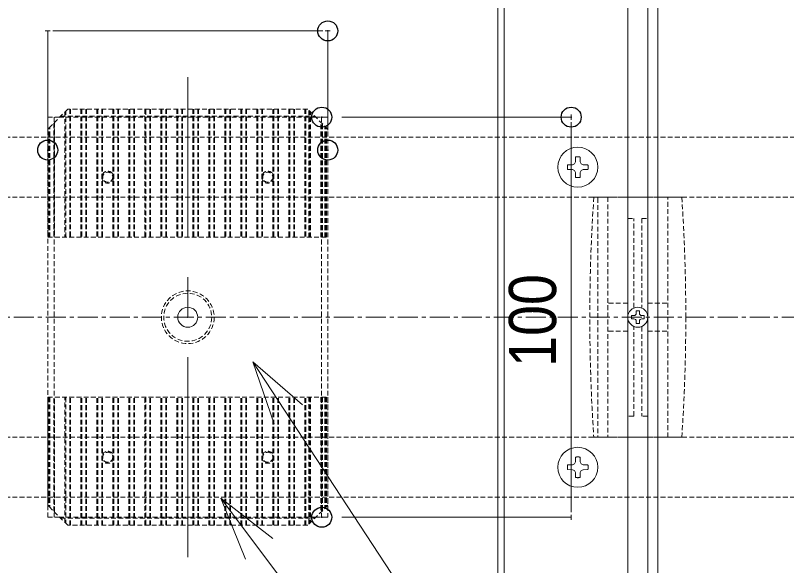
# Model space of a CAD drawing. Units: millimetres, scale not verified. Extents: x -4131 to 4169, y -981 to 998.
# Drawn here: x -3564.8 to -3372, y -8.7 to 128.8 of the extents above; entities that cross this region are included whole.
import ezdxf
from ezdxf.enums import TextEntityAlignment as Align

# ---------------------------------------------------------------- set-up
doc = ezdxf.new("R2010")
doc.units = ezdxf.units.MM
doc.header["$LTSCALE"] = 10
doc.header["$PDMODE"] = 32
doc.header["$PDSIZE"] = 5
doc.linetypes.add('CHAIN1', pattern=[8, 5, -1, 1, -1])
doc.linetypes.add('DASHED1', pattern=[1.8, 1.2, -0.6])
for name, color, linetype, lineweight in [('0-1_デッキ', 7, 'Continuous', 9), ('0-2_文字', 4, 'Continuous', 9), ('0-3_寸法', 7, 'Continuous', 9), ('0-4_一般', 4, 'Continuous', 9), ('0-5_ビス', 2, 'Continuous', 9), ('0-6_0', 7, 'Continuous', 9), ('0-9_根太', 4, 'Continuous', 9), ('0-A_WQCS', 4, 'Continuous', 9), ('0-B_束', 4, 'Continuous', 9)]:
    doc.layers.add(name, color=color, linetype=linetype, lineweight=lineweight)
doc.layers.add('0-7_DEFPOINTS', color=7, linetype='Continuous')
doc.styles.add('ＭＳ Ｐゴシック', font='')
doc.styles.get('ＭＳ Ｐゴシック').set_extended_font_data('MS PGothic')

# ---------------------------------------------------------------- blocks, each defined once
blk = doc.blocks.new('グループ-77-1')
at = {"layer": '0-9_根太', "linetype": 'DASHED1'}
for p, q in [((-37009.7, 3899.7), (-31688.6, 3899.7)), ((-37009.7, 3749.7), (-31688.6, 3749.7)), ((-37009.7, 3149.7), (-31688.6, 3149.7)), ((-37009.7, 2999.7), (-31688.6, 2999.7))]:
    blk.add_line(p, q, dxfattribs=at)
at = {"layer": '0-9_根太', "linetype": 'CHAIN1'}
blk.add_line((-39948.3, 3449.7), (-31448.3, 3449.7), dxfattribs=at)
blk = doc.blocks.new('グループ-81-1')
at = {"layer": '0-5_ビス'}
for p, q in [((-33424.5, 3088.1), (-33426.9, 3083)), ((-33424.5, 3088.1), (-33424.3, 3100)), ((-33412.6, 3088.1), (-33410.2, 3083)), ((-33432, 3068.7), (-33443.9, 3068.9)), ((-33432, 3080.6), (-33426.9, 3083)), ((-33432, 3068.7), (-33426.9, 3066.4)), ((-33424.5, 3061.3), (-33426.9, 3066.4)), ((-33412.6, 3061.3), (-33410.2, 3066.4)), ((-33405.2, 3080.6), (-33410.2, 3083)), ((-33405.2, 3068.7), (-33410.2, 3066.4)), ((-33405.2, 3080.6), (-33393.2, 3080.5)), ((-33412.6, 3061.3), (-33412.8, 3049.4))]:
    blk.add_line(p, q, dxfattribs=at)
for points in [[(-33412.6, 3088.1), (-33412.8, 3100), (-33413.2, 3100.1), (-33413.5, 3100.2), (-33413.9, 3100.2), (-33414.3, 3100.3), (-33414.7, 3100.4), (-33415.1, 3100.4), (-33415.5, 3100.5), (-33415.9, 3100.5), (-33416.2, 3100.5), (-33416.6, 3100.6), (-33417, 3100.6), (-33417.4, 3100.6), (-33417.8, 3100.6), (-33418.2, 3100.6), (-33418.6, 3100.6), (-33418.9, 3100.6), (-33419.3, 3100.6), (-33419.7, 3100.6), (-33420.1, 3100.6), (-33420.5, 3100.6), (-33420.9, 3100.5), (-33421.3, 3100.5), (-33421.6, 3100.5), (-33422, 3100.4), (-33422.4, 3100.4), (-33422.8, 3100.3), (-33423.2, 3100.2), (-33423.6, 3100.2), (-33424, 3100.1), (-33424.3, 3100)], [(-33432, 3080.6), (-33443.9, 3080.5), (-33444, 3080.1), (-33444, 3079.7), (-33444.1, 3079.3), (-33444.2, 3078.9), (-33444.2, 3078.5), (-33444.3, 3078.1), (-33444.3, 3077.8), (-33444.4, 3077.4), (-33444.4, 3077), (-33444.5, 3076.6), (-33444.5, 3076.2), (-33444.5, 3075.8), (-33444.5, 3075.4), (-33444.5, 3075.1), (-33444.5, 3074.7), (-33444.5, 3074.3), (-33444.5, 3073.9), (-33444.5, 3073.5), (-33444.5, 3073.1), (-33444.5, 3072.7), (-33444.4, 3072.4), (-33444.4, 3072), (-33444.3, 3071.6), (-33444.3, 3071.2), (-33444.2, 3070.8), (-33444.2, 3070.4), (-33444.1, 3070), (-33444, 3069.7), (-33444, 3069.3), (-33443.9, 3068.9)], [(-33405.2, 3068.7), (-33393.2, 3068.9), (-33393.2, 3069.3), (-33393.1, 3069.7), (-33393, 3070), (-33392.9, 3070.4), (-33392.9, 3070.8), (-33392.8, 3071.2), (-33392.8, 3071.6), (-33392.7, 3072), (-33392.7, 3072.4), (-33392.7, 3072.7), (-33392.6, 3073.1), (-33392.6, 3073.5), (-33392.6, 3073.9), (-33392.6, 3074.3), (-33392.6, 3074.7), (-33392.6, 3075.1), (-33392.6, 3075.4), (-33392.6, 3075.8), (-33392.6, 3076.2), (-33392.7, 3076.6), (-33392.7, 3077), (-33392.7, 3077.4), (-33392.8, 3077.8), (-33392.8, 3078.1), (-33392.9, 3078.5), (-33392.9, 3078.9), (-33393, 3079.3), (-33393.1, 3079.7), (-33393.2, 3080.1), (-33393.2, 3080.5)], [(-33424.5, 3061.3), (-33424.3, 3049.4), (-33424, 3049.3), (-33423.6, 3049.2), (-33423.2, 3049.1), (-33422.8, 3049.1), (-33422.4, 3049), (-33422, 3048.9), (-33421.6, 3048.9), (-33421.3, 3048.8), (-33420.9, 3048.8), (-33420.5, 3048.8), (-33420.1, 3048.8), (-33419.7, 3048.7), (-33419.3, 3048.7), (-33418.9, 3048.7), (-33418.6, 3048.7), (-33418.2, 3048.7), (-33417.8, 3048.7), (-33417.4, 3048.7), (-33417, 3048.8), (-33416.6, 3048.8), (-33416.2, 3048.8), (-33415.9, 3048.8), (-33415.5, 3048.9), (-33415.1, 3048.9), (-33414.7, 3049), (-33414.3, 3049.1), (-33413.9, 3049.1), (-33413.5, 3049.2), (-33413.2, 3049.3), (-33412.8, 3049.4)]]:
    blk.add_lwpolyline(points, dxfattribs=at)
blk.add_circle((-33418.6, 3074.7), 50, dxfattribs=at)
blk = doc.blocks.new('グループ-82-1')
at = {"layer": '0-5_ビス'}
for p, q in [((-33424.5, 3838.1), (-33426.9, 3833)), ((-33412.6, 3838.1), (-33412.8, 3850)), ((-33412.6, 3838.1), (-33410.2, 3833)), ((-33432, 3830.6), (-33443.9, 3830.5)), ((-33432, 3830.6), (-33426.9, 3833)), ((-33432, 3818.7), (-33426.9, 3816.4)), ((-33405.2, 3830.6), (-33410.2, 3833)), ((-33405.2, 3818.7), (-33410.2, 3816.4)), ((-33405.2, 3818.7), (-33393.2, 3818.9)), ((-33424.5, 3811.3), (-33426.9, 3816.4)), ((-33424.5, 3811.3), (-33424.3, 3799.4)), ((-33412.6, 3811.3), (-33410.2, 3816.4))]:
    blk.add_line(p, q, dxfattribs=at)
for points in [[(-33424.5, 3838.1), (-33424.3, 3850), (-33424, 3850.1), (-33423.6, 3850.2), (-33423.2, 3850.2), (-33422.8, 3850.3), (-33422.4, 3850.4), (-33422, 3850.4), (-33421.6, 3850.5), (-33421.3, 3850.5), (-33420.9, 3850.5), (-33420.5, 3850.6), (-33420.1, 3850.6), (-33419.7, 3850.6), (-33419.3, 3850.6), (-33418.9, 3850.6), (-33418.6, 3850.6), (-33418.2, 3850.6), (-33417.8, 3850.6), (-33417.4, 3850.6), (-33417, 3850.6), (-33416.6, 3850.6), (-33416.2, 3850.5), (-33415.9, 3850.5), (-33415.5, 3850.5), (-33415.1, 3850.4), (-33414.7, 3850.4), (-33414.3, 3850.3), (-33413.9, 3850.2), (-33413.5, 3850.2), (-33413.2, 3850.1), (-33412.8, 3850)], [(-33432, 3818.7), (-33443.9, 3818.9), (-33444, 3819.3), (-33444, 3819.7), (-33444.1, 3820), (-33444.2, 3820.4), (-33444.2, 3820.8), (-33444.3, 3821.2), (-33444.3, 3821.6), (-33444.4, 3822), (-33444.4, 3822.4), (-33444.5, 3822.7), (-33444.5, 3823.1), (-33444.5, 3823.5), (-33444.5, 3823.9), (-33444.5, 3824.3), (-33444.5, 3824.7), (-33444.5, 3825.1), (-33444.5, 3825.4), (-33444.5, 3825.8), (-33444.5, 3826.2), (-33444.5, 3826.6), (-33444.4, 3827), (-33444.4, 3827.4), (-33444.3, 3827.8), (-33444.3, 3828.1), (-33444.2, 3828.5), (-33444.2, 3828.9), (-33444.1, 3829.3), (-33444, 3829.7), (-33444, 3830.1), (-33443.9, 3830.5)], [(-33405.2, 3830.6), (-33393.2, 3830.5), (-33393.2, 3830.1), (-33393.1, 3829.7), (-33393, 3829.3), (-33392.9, 3828.9), (-33392.9, 3828.5), (-33392.8, 3828.1), (-33392.8, 3827.8), (-33392.7, 3827.4), (-33392.7, 3827), (-33392.7, 3826.6), (-33392.6, 3826.2), (-33392.6, 3825.8), (-33392.6, 3825.4), (-33392.6, 3825.1), (-33392.6, 3824.7), (-33392.6, 3824.3), (-33392.6, 3823.9), (-33392.6, 3823.5), (-33392.6, 3823.1), (-33392.7, 3822.7), (-33392.7, 3822.4), (-33392.7, 3822), (-33392.8, 3821.6), (-33392.8, 3821.2), (-33392.9, 3820.8), (-33392.9, 3820.4), (-33393, 3820), (-33393.1, 3819.7), (-33393.2, 3819.3), (-33393.2, 3818.9)], [(-33412.6, 3811.3), (-33412.8, 3799.4), (-33413.2, 3799.3), (-33413.5, 3799.2), (-33413.9, 3799.1), (-33414.3, 3799.1), (-33414.7, 3799), (-33415.1, 3798.9), (-33415.5, 3798.9), (-33415.9, 3798.8), (-33416.2, 3798.8), (-33416.6, 3798.8), (-33417, 3798.8), (-33417.4, 3798.7), (-33417.8, 3798.7), (-33418.2, 3798.7), (-33418.6, 3798.7), (-33418.9, 3798.7), (-33419.3, 3798.7), (-33419.7, 3798.7), (-33420.1, 3798.8), (-33420.5, 3798.8), (-33420.9, 3798.8), (-33421.3, 3798.8), (-33421.6, 3798.9), (-33422, 3798.9), (-33422.4, 3799), (-33422.8, 3799.1), (-33423.2, 3799.1), (-33423.6, 3799.2), (-33424, 3799.3), (-33424.3, 3799.4)]]:
    blk.add_lwpolyline(points, dxfattribs=at)
blk.add_circle((-33418.6, 3824.7), 50, dxfattribs=at)
blk = doc.blocks.new('グループ-101-1')
at = {"layer": '0-A_WQCS'}
blk.add_line((4, -9.8), (4, -15.6), dxfattribs=at)
for points in [[(-9.8, -4), (-15.6, -4), (-15.6, 4), (-9.8, 4)], [(-4, 9.8), (-4, 15.6), (4, 15.6), (4, 9.8)], [(9.8, 4), (15.6, 4), (15.6, -4), (9.8, -4)], [(4, -15.6), (-4, -15.6), (-4, -9.8)]]:
    blk.add_lwpolyline(points, dxfattribs=at)
blk.add_circle((0, 0), 25, dxfattribs=at)
for centre, start, end in [((-9.8, 9.8), 270, 0), ((9.8, 9.8), 180, 270), ((-9.8, -9.8), 0, 90), ((9.8, -9.8), 90, 180)]:
    blk.add_arc(centre, 5.81, start, end, dxfattribs=at)
blk = doc.blocks.new('グループ-102-1')
at = {"layer": '0-A_WQCS'}
blk.add_blockref('グループ-101-1', (0, 0), dxfattribs=at)
blk = doc.blocks.new('グループ-103-1')
at = {"layer": '0-A_WQCS', "linetype": 'DASHED1'}
for p, q in [((110, 300), (-110, 300)), ((-100, 298.3), (-100, -298.3)), ((-74.9, 300), (-74.9, -300)), ((-24.9, 300), (-24.9, 7.4)), ((24.9, 7.4), (24.9, 300)), ((74.9, -300), (74.9, 300)), ((-24.9, 247.1), (-10, 247.1)), ((-10, 24), (-10, 247.1)), ((10, 247.1), (10, 24)), ((10, 247.1), (24.9, 247.1)), ((-24.9, 35), (-74.9, 35)), ((24.9, 35), (74.9, 35)), ((-24.9, -7.4), (-24.9, -300)), ((24.9, -300), (24.9, -7.4)), ((-24.9, -35), (-74.9, -35)), ((-10, -247.1), (-10, -24)), ((10, -24), (10, -247.1)), ((24.9, -35), (74.9, -35)), ((-10, -247.1), (-24.9, -247.1)), ((24.9, -247.1), (10, -247.1)), ((110, -300), (-110, -300))]:
    blk.add_line(p, q, dxfattribs=at)
at = {"layer": '0-A_WQCS'}
for p, q in [((-24.9, 300), (25.1, 300)), ((25.1, -300), (-24.9, -300))]:
    blk.add_line(p, q, dxfattribs=at)
at = {"layer": '0-A_WQCS', "linetype": 'DASHED1'}
for centre, start, end in [((4385, 0), 176.1817, 183.8183), ((-4385, 0), 0, 3.8183), ((-4385, 0), 356.1817, 0)]:
    blk.add_arc(centre, 4505, start, end, dxfattribs=at)
at = {"layer": '0-A_WQCS'}
blk.add_blockref('グループ-102-1', (0, 0), dxfattribs=at)
blk = doc.blocks.new('グループ-104-1')
at = {"layer": '0-A_WQCS'}
blk.add_blockref('グループ-103-1', (0, 0), dxfattribs=at)
blk = doc.blocks.new('WQCS2016平')
at = {"layer": '0-A_WQCS'}
blk.add_blockref('グループ-104-1', (0, 0), dxfattribs=at)
blk = doc.blocks.new('グループ-285-1')
at = {"layer": '0-B_束', "linetype": 'DASHED1'}
for p, q in [((-34743.5, 3249.7), (-34043.5, 3249.7)), ((-34743.5, 2979.7), (-34743.5, 3249.7)), ((-34740.5, 3249.7), (-34740.5, 2976.7)), ((-34738.5, 3249.7), (-34738.5, 2974.7)), ((-34728.5, 2964.7), (-34728.5, 3249.7)), ((-34726.5, 2962.7), (-34726.5, 3249.7)), ((-34700.5, 2936.7), (-34700.5, 3249.7)), ((-34698.5, 3249.7), (-34698.5, 2934.7)), ((-34688.5, 2929.7), (-34688.5, 3249.7)), ((-34686.5, 2929.7), (-34686.5, 3249.7)), ((-34660.5, 2929.7), (-34660.5, 3249.7)), ((-34658.5, 2929.7), (-34658.5, 3249.7)), ((-34648.5, 2929.7), (-34648.5, 3249.7)), ((-34646.5, 2929.7), (-34646.5, 3249.7)), ((-34620.5, 2929.7), (-34620.5, 3249.7)), ((-34618.5, 2929.7), (-34618.5, 3249.7)), ((-34608.5, 2929.7), (-34608.5, 3249.7)), ((-34606.5, 2929.7), (-34606.5, 3249.7)), ((-34580.5, 2929.7), (-34580.5, 3249.7)), ((-34578.5, 2929.7), (-34578.5, 3249.7)), ((-34568.5, 2929.7), (-34568.5, 3249.7)), ((-34566.5, 2929.7), (-34566.5, 3249.7)), ((-34540.5, 2929.7), (-34540.5, 3249.7)), ((-34538.5, 2929.7), (-34538.5, 3249.7)), ((-34528.5, 2929.7), (-34528.5, 3249.7)), ((-34526.5, 2929.7), (-34526.5, 3249.7)), ((-34500.5, 2929.7), (-34500.5, 3249.7)), ((-34498.5, 3249.7), (-34498.5, 2929.7)), ((-34488.5, 2929.7), (-34488.5, 3249.7)), ((-34486.5, 2929.7), (-34486.5, 3249.7)), ((-34460.5, 2929.7), (-34460.5, 3249.7)), ((-34458.5, 2929.7), (-34458.5, 3249.7)), ((-34448.5, 2929.7), (-34448.5, 3249.7)), ((-34446.5, 2929.7), (-34446.5, 3249.7)), ((-34420.5, 2929.7), (-34420.5, 3249.7)), ((-34418.5, 2929.7), (-34418.5, 3249.7)), ((-34408.5, 2929.7), (-34408.5, 3249.7)), ((-34406.5, 2929.7), (-34406.5, 3249.7)), ((-34380.5, 2929.7), (-34380.5, 3249.7)), ((-34378.5, 2929.7), (-34378.5, 3249.7)), ((-34368.5, 2929.7), (-34368.5, 3249.7)), ((-34366.5, 2929.7), (-34366.5, 3249.7)), ((-34340.5, 2929.7), (-34340.5, 3249.7)), ((-34338.5, 2929.7), (-34338.5, 3249.7)), ((-34328.5, 2929.7), (-34328.5, 3249.7)), ((-34326.5, 2929.7), (-34326.5, 3249.7)), ((-34300.5, 2929.7), (-34300.5, 3249.7)), ((-34298.5, 2929.7), (-34298.5, 3249.7)), ((-34288.5, 2929.7), (-34288.5, 3249.7)), ((-34286.5, 2929.7), (-34286.5, 3249.7)), ((-34260.5, 2929.7), (-34260.5, 3249.7)), ((-34258.5, 2929.7), (-34258.5, 3249.7)), ((-34248.5, 2929.7), (-34248.5, 3249.7)), ((-34246.5, 2929.7), (-34246.5, 3249.7)), ((-34220.5, 2929.7), (-34220.5, 3249.7)), ((-34218.5, 2929.7), (-34218.5, 3249.7)), ((-34208.5, 2929.7), (-34208.5, 3249.7)), ((-34206.5, 2929.7), (-34206.5, 3249.7)), ((-34180.5, 2929.7), (-34180.5, 3249.7)), ((-34178.5, 2929.7), (-34178.5, 3249.7)), ((-34168.5, 2929.7), (-34168.5, 3249.7)), ((-34166.5, 2929.7), (-34166.5, 3249.7)), ((-34140.5, 2929.7), (-34140.5, 3249.7)), ((-34138.5, 2929.7), (-34138.5, 3249.7)), ((-34128.5, 2929.7), (-34128.5, 3249.7)), ((-34126.5, 2929.7), (-34126.5, 3249.7)), ((-34100.5, 2929.7), (-34100.5, 3249.7)), ((-34098.5, 2929.7), (-34098.5, 3249.7)), ((-34090.5, 2932.7), (-34090.5, 3249.7)), ((-34088.5, 3249.7), (-34088.5, 2934.7)), ((-34086.5, 3249.7), (-34086.5, 2936.7)), ((-34060.5, 3249.7), (-34060.5, 2962.7)), ((-34058.5, 3249.7), (-34058.5, 2964.7)), ((-34056.5, 3249.7), (-34056.5, 2966.7)), ((-34050.5, 3249.7), (-34050.5, 2972.7)), ((-34048.5, 3249.7), (-34048.5, 2974.7)), ((-34046.5, 3249.7), (-34046.5, 2976.7)), ((-34043.5, 3249.7), (-34043.5, 2979.7)), ((-34693.5, 2929.7), (-34743.5, 2979.7)), ((-34043.5, 2979.7), (-34093.5, 2929.7)), ((-34711, 2947.2), (-34076, 2947.2)), ((-34093.5, 2929.7), (-34693.5, 2929.7))]:
    blk.add_line(p, q, dxfattribs=at)
for centre in [(-34593.5, 3099.7), (-34193.5, 3099.7)]:
    blk.add_circle(centre, 12.5, dxfattribs=at)
blk = doc.blocks.new('グループ-286-1')
at = {"layer": '0-B_束', "linetype": 'DASHED1'}
for p, q in [((-34693.5, 3969.7), (-34743.5, 3919.7)), ((-34711, 3952.2), (-34076, 3952.2)), ((-34700.5, 3962.7), (-34700.5, 3649.7)), ((-34698.5, 3649.7), (-34698.5, 3964.7)), ((-34093.5, 3969.7), (-34693.5, 3969.7)), ((-34688.5, 3969.7), (-34688.5, 3649.7)), ((-34686.5, 3969.7), (-34686.5, 3649.7)), ((-34660.5, 3969.7), (-34660.5, 3649.7)), ((-34658.5, 3969.7), (-34658.5, 3649.7)), ((-34648.5, 3969.7), (-34648.5, 3649.7)), ((-34646.5, 3969.7), (-34646.5, 3649.7)), ((-34620.5, 3969.7), (-34620.5, 3649.7)), ((-34618.5, 3969.7), (-34618.5, 3649.7)), ((-34608.5, 3969.7), (-34608.5, 3649.7)), ((-34606.5, 3969.7), (-34606.5, 3649.7)), ((-34580.5, 3969.7), (-34580.5, 3649.7)), ((-34578.5, 3969.7), (-34578.5, 3649.7)), ((-34568.5, 3969.7), (-34568.5, 3649.7)), ((-34566.5, 3969.7), (-34566.5, 3649.7)), ((-34540.5, 3969.7), (-34540.5, 3649.7)), ((-34538.5, 3969.7), (-34538.5, 3649.7)), ((-34528.5, 3969.7), (-34528.5, 3649.7)), ((-34526.5, 3969.7), (-34526.5, 3649.7)), ((-34500.5, 3969.7), (-34500.5, 3649.7)), ((-34498.5, 3649.7), (-34498.5, 3969.7)), ((-34488.5, 3969.7), (-34488.5, 3649.7)), ((-34486.5, 3969.7), (-34486.5, 3649.7)), ((-34460.5, 3969.7), (-34460.5, 3649.7)), ((-34458.5, 3969.7), (-34458.5, 3649.7)), ((-34448.5, 3969.7), (-34448.5, 3649.7)), ((-34446.5, 3969.7), (-34446.5, 3649.7)), ((-34420.5, 3969.7), (-34420.5, 3649.7)), ((-34418.5, 3969.7), (-34418.5, 3649.7)), ((-34408.5, 3969.7), (-34408.5, 3649.7)), ((-34406.5, 3969.7), (-34406.5, 3649.7)), ((-34380.5, 3969.7), (-34380.5, 3649.7)), ((-34378.5, 3969.7), (-34378.5, 3649.7)), ((-34368.5, 3969.7), (-34368.5, 3649.7)), ((-34366.5, 3969.7), (-34366.5, 3649.7)), ((-34340.5, 3969.7), (-34340.5, 3649.7)), ((-34338.5, 3969.7), (-34338.5, 3649.7)), ((-34328.5, 3969.7), (-34328.5, 3649.7)), ((-34326.5, 3969.7), (-34326.5, 3649.7)), ((-34300.5, 3969.7), (-34300.5, 3649.7)), ((-34298.5, 3969.7), (-34298.5, 3649.7)), ((-34288.5, 3969.7), (-34288.5, 3649.7)), ((-34286.5, 3969.7), (-34286.5, 3649.7)), ((-34260.5, 3969.7), (-34260.5, 3649.7)), ((-34258.5, 3969.7), (-34258.5, 3649.7)), ((-34248.5, 3969.7), (-34248.5, 3649.7)), ((-34246.5, 3969.7), (-34246.5, 3649.7)), ((-34220.5, 3969.7), (-34220.5, 3649.7)), ((-34218.5, 3969.7), (-34218.5, 3649.7)), ((-34208.5, 3969.7), (-34208.5, 3649.7)), ((-34206.5, 3969.7), (-34206.5, 3649.7)), ((-34180.5, 3969.7), (-34180.5, 3649.7)), ((-34178.5, 3969.7), (-34178.5, 3649.7)), ((-34168.5, 3969.7), (-34168.5, 3649.7)), ((-34166.5, 3969.7), (-34166.5, 3649.7)), ((-34140.5, 3969.7), (-34140.5, 3649.7)), ((-34138.5, 3969.7), (-34138.5, 3649.7)), ((-34128.5, 3969.7), (-34128.5, 3649.7)), ((-34126.5, 3969.7), (-34126.5, 3649.7)), ((-34100.5, 3969.7), (-34100.5, 3649.7)), ((-34098.5, 3969.7), (-34098.5, 3649.7)), ((-34043.5, 3919.7), (-34093.5, 3969.7)), ((-34090.5, 3966.7), (-34090.5, 3649.7)), ((-34088.5, 3649.7), (-34088.5, 3964.7)), ((-34086.5, 3649.7), (-34086.5, 3962.7)), ((-34728.5, 3934.7), (-34728.5, 3649.7)), ((-34726.5, 3936.7), (-34726.5, 3649.7)), ((-34060.5, 3649.7), (-34060.5, 3936.7)), ((-34058.5, 3649.7), (-34058.5, 3934.7)), ((-34056.5, 3649.7), (-34056.5, 3932.7)), ((-34743.5, 3919.7), (-34743.5, 3649.7)), ((-34740.5, 3649.7), (-34740.5, 3922.7)), ((-34738.5, 3649.7), (-34738.5, 3924.7)), ((-34050.5, 3649.7), (-34050.5, 3926.7)), ((-34048.5, 3649.7), (-34048.5, 3924.7)), ((-34046.5, 3649.7), (-34046.5, 3922.7)), ((-34043.5, 3649.7), (-34043.5, 3919.7)), ((-34743.5, 3649.7), (-34043.5, 3649.7))]:
    blk.add_line(p, q, dxfattribs=at)
for centre in [(-34593.5, 3799.7), (-34193.5, 3799.7)]:
    blk.add_circle(centre, 12.5, dxfattribs=at)
blk = doc.blocks.new('グループ-287-1')
at = {"layer": '0-B_束', "linetype": 'DASHED1'}
for p, q in [((-34727.5, 3949.7), (-34727.5, 2949.7)), ((-34073.5, 3949.7), (-34713.5, 3949.7)), ((-34059.5, 3949.7), (-34059.5, 2949.7))]:
    blk.add_line(p, q, dxfattribs=at)
blk.add_lwpolyline([(-34073.5, 3949.7), (-34043.5, 3949.7), (-34043.5, 2949.7), (-34073.5, 2949.7), (-34713.5, 2949.7), (-34743.5, 2949.7), (-34743.5, 3949.7), (-34713.5, 3949.7)], dxfattribs=at)
for centre, radius in [((-34593.5, 3799.7), 15), ((-34193.5, 3799.7), 15), ((-34393.5, 3449.7), 66), ((-34393.5, 3449.7), 66), ((-34393.5, 3449.7), 60), ((-34593.5, 3099.7), 15), ((-34193.5, 3099.7), 15)]:
    blk.add_circle(centre, radius, dxfattribs=at)
at = {"layer": '0-B_束'}
for name in ['グループ-286-1', 'グループ-285-1']:
    blk.add_blockref(name, (0, 0), dxfattribs=at)
blk = doc.blocks.new('_DOT')
at = {"layer": '0-6_0'}
for p, q in [((-5, 0), (-10, 0)), ((-2.5, 0), (2.5, 0))]:
    blk.add_line(p, q, dxfattribs=at)

msp = doc.modelspace()

# ---------------------------------------------------------------- linework, layer by layer
at = {"layer": '0-1_デッキ'}
for p, q in [((-3411.71, -154.13), (-3411.71, 328.37)), ((-3406.71, -236.63), (-3406.71, 328.37))]:
    msp.add_line(p, q, dxfattribs=at)
at = {"layer": '0-1_デッキ', "color": 2}
for points in [[(-3444.21, 323.37), (-3404.21, 323.37), (-3404.21, -226.63), (-3444.21, -226.63)], [(-3444.21, 323.37), (-3442.61, 323.37), (-3442.61, -226.63), (-3444.21, -226.63)]]:
    msp.add_lwpolyline(points, close=True, dxfattribs=at)
at = {"layer": '0-1_デッキ', "color": 1}
msp.add_point((-3521.7, 53.37), dxfattribs=at)
at = {"layer": '0-2_文字'}
msp.add_line((-3457.56, -30.71), (-3505.46, 42.24), dxfattribs=at)
for points in [[(-3500.11, 26.7), (-3505.46, 42.24), (-3493.05, 31.46)], [(-3278.9, -55.76), (-3465.52, -55.76), (-3513.42, 8.19)], [(-3507.26, -7.05), (-3513.42, 8.19), (-3500.46, -1.93)]]:
    msp.add_lwpolyline(points, dxfattribs=at)
at = {"layer": '0-3_寸法'}
for p, q in [((-3556.7, 100.15), (-3556.7, 124.93)), ((-3554.2, 124.93), (-3489.2, 124.93)), ((-3486.7, 100.15), (-3486.7, 124.93)), ((-3483.2, 103.37), (-3425.86, 103.37)), ((-3425.86, 5.87), (-3425.86, 100.86)), ((-3483.2, 3.37), (-3425.86, 3.37))]:
    msp.add_line(p, q, dxfattribs=at)
at = {"layer": '0-4_一般', "linetype": 'CHAIN1'}
msp.add_line((-3521.7, -6.63), (-3521.7, 113.37), dxfattribs=at)
at = {"layer": '0-7_DEFPOINTS'}
for p in [(-3486.7, 124.93), (-3488.2, 103.37), (-3425.86, 103.37), (-3556.7, 95.15), (-3486.7, 95.15), (-3488.2, 3.37)]:
    msp.add_point(p, dxfattribs=at)

# ---------------------------------------------------------------- block references
at = {"layer": '0-3_寸法', "xscale": 0.2503723, "yscale": 0.2503723}
for p, rotation in [((-3556.7, 124.93), 180), ((-3425.86, 103.37), 90), ((-3425.86, 3.37), 270)]:
    msp.add_blockref('_DOT', p, dxfattribs=dict(at, rotation=rotation))
msp.add_blockref('_DOT', (-3486.7, 124.93), dxfattribs=at)
at = {"layer": '0-5_ビス', "xscale": 0.1, "yscale": 0.1}
for name in ['グループ-82-1', 'グループ-81-1']:
    msp.add_blockref(name, (-82.35, -291.6), dxfattribs=at)
at = {"layer": '0-9_根太', "xscale": 0.1, "yscale": 0.1}
msp.add_blockref('グループ-77-1', (-82.35, -291.6), dxfattribs=at)
at = {"layer": '0-A_WQCS', "xscale": 0.1, "yscale": 0.1}
msp.add_blockref('WQCS2016平', (-3409.21, 53.37), dxfattribs=at)
at = {"layer": '0-B_束', "xscale": 0.1, "yscale": 0.1}
msp.add_blockref('グループ-287-1', (-82.35, -291.6), dxfattribs=at)

# ---------------------------------------------------------------- texts
at = {"layer": '0-3_寸法', "style": 'ＭＳ Ｐゴシック', "width": 0.9}
msp.add_text('100', height=11.8, rotation=90, dxfattribs=at).set_placement((-3426.09, 40.97), align=Align.BOTTOM_LEFT)

doc.saveas('drawing.dxf')
